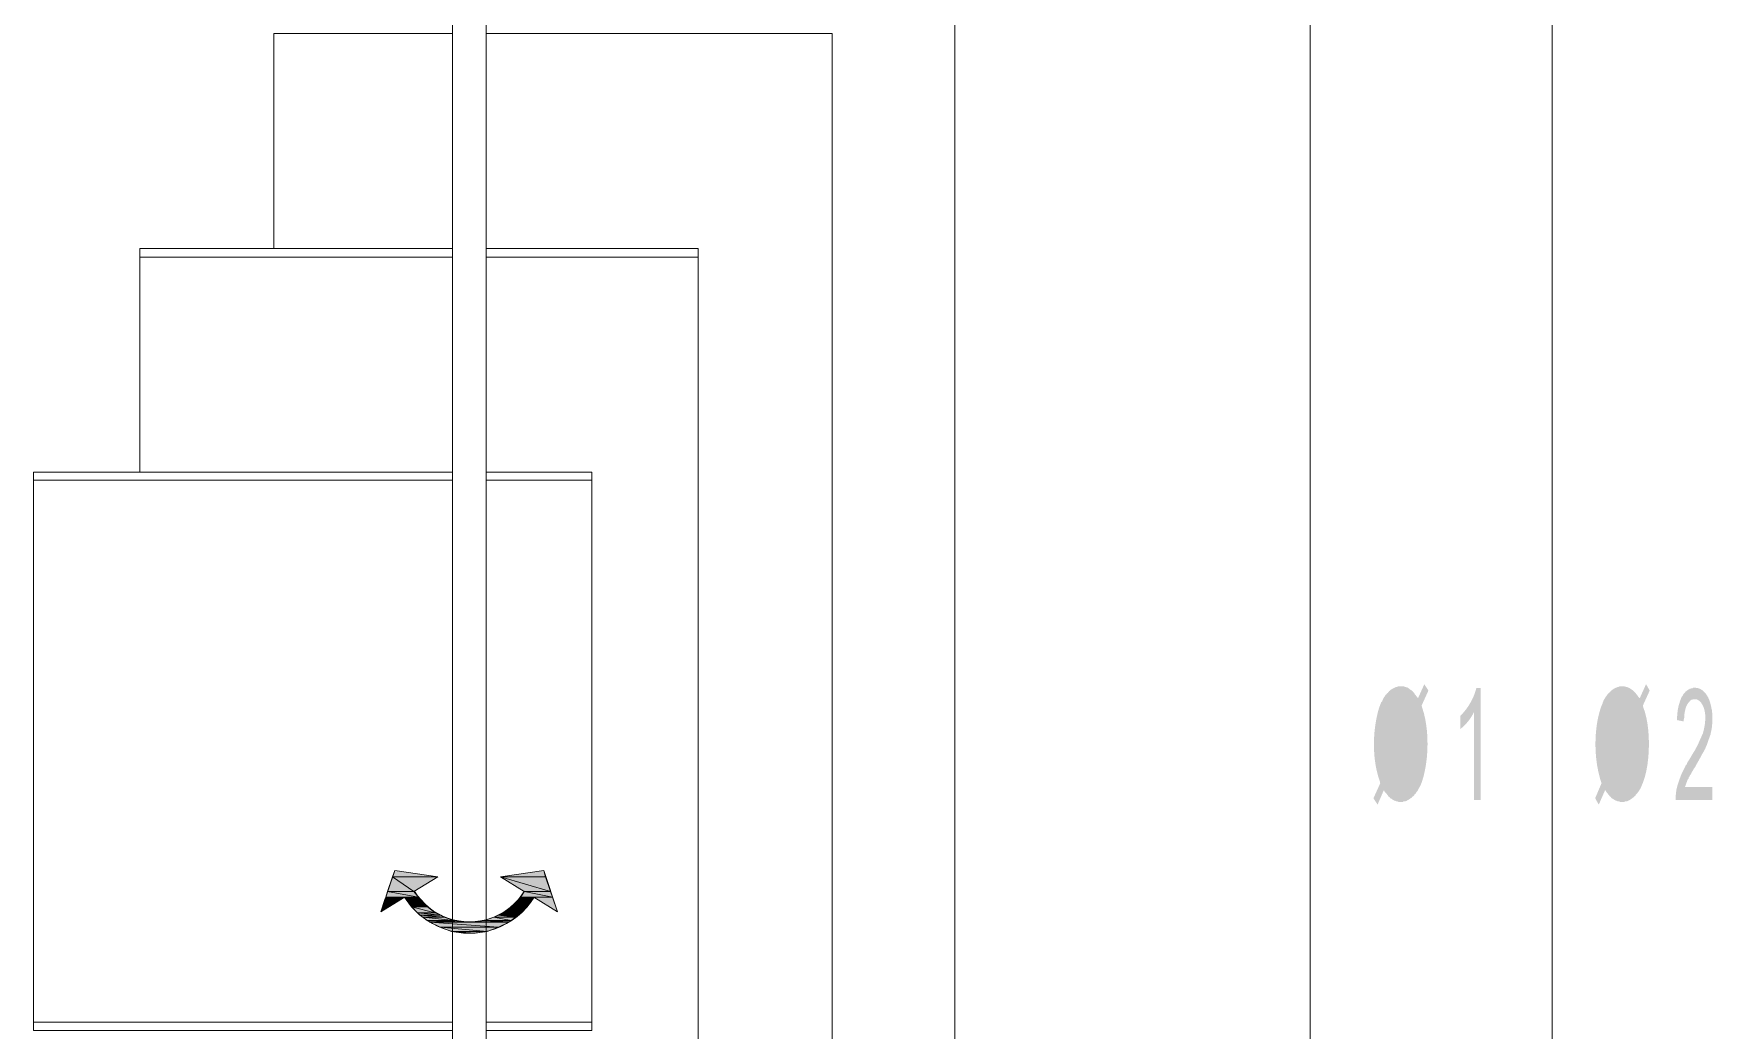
# Model space of a CAD drawing. Extents: x 0 to 239, y -13 to 260.
# Drawn here: x 100.5 to 186.3, y 158.6 to 209.5 of the extents above; entities that cross this region are included whole.
import ezdxf

# ---------------------------------------------------------------- set-up
doc = ezdxf.new("R2010")
doc.units = 0
doc.layers.add('FILL', color=8, linetype='Continuous')
doc.layers.add('GEOMETRY', color=7, linetype='Continuous')

msp = doc.modelspace()

# ---------------------------------------------------------------- hatches: boundary and pattern name
at = {"layer": 'FILL'}
for points in [[(171.236, 175.562), (171.56, 176.282), (171.769, 175.957), (171.421, 175.191), (171.445, 175.098), (171.533, 174.815), (171.604, 174.515), (171.658, 174.2), (171.696, 173.874), (171.718, 173.542), (171.724, 173.206), (171.714, 172.869), (171.689, 172.537), (171.65, 172.211), (171.595, 171.896), (171.527, 171.595), (171.445, 171.312), (171.421, 171.242), (171.398, 171.196), (171.375, 171.125), (171.351, 171.081), (171.329, 171.034), (171.282, 170.963), (171.258, 170.916), (171.236, 170.872), (171.212, 170.825), (171.166, 170.778), (171.142, 170.731), (171.119, 170.684), (171.073, 170.663), (171.049, 170.616), (171.004, 170.568), (170.98, 170.545), (170.933, 170.522), (170.91, 170.476), (170.864, 170.454), (170.84, 170.43), (170.795, 170.407), (170.772, 170.383), (170.724, 170.36), (170.677, 170.336), (170.655, 170.313), (170.609, 170.313), (170.585, 170.29), (170.492, 170.29), (170.468, 170.267), (170.237, 170.267), (170.191, 170.29), (170.121, 170.29), (170.097, 170.313), (170.05, 170.336), (170.005, 170.336), (169.982, 170.36), (169.934, 170.383), (169.912, 170.407), (169.888, 170.43), (169.841, 170.43), (169.819, 170.454), (169.796, 170.498), (169.749, 170.522), (169.725, 170.545), (169.703, 170.592), (169.657, 170.637), (169.632, 170.684), (169.587, 170.731), (169.54, 170.778), (169.516, 170.825), (169.494, 170.872), (169.169, 170.127), (168.96, 170.454), (169.307, 171.219), (169.285, 171.312), (169.191, 171.606), (169.114, 171.912), (169.056, 172.229), (169.015, 172.552), (168.991, 172.881), (168.984, 173.212), (168.992, 173.544), (169.016, 173.873), (169.056, 174.198), (169.11, 174.515), (169.178, 174.824), (169.26, 175.121), (169.285, 175.168), (169.307, 175.237), (169.331, 175.283), (169.355, 175.353), (169.401, 175.401), (169.424, 175.469), (169.448, 175.515), (169.469, 175.562), (169.494, 175.609), (169.54, 175.656), (169.564, 175.702), (169.587, 175.748), (169.632, 175.772), (169.657, 175.819), (169.703, 175.84), (169.725, 175.886), (169.754, 175.918), (169.784, 175.947), (169.815, 175.973), (169.846, 175.997), (169.879, 176.018), (169.912, 176.038), (169.945, 176.056), (169.98, 176.074), (170.014, 176.09), (170.05, 176.107), (170.085, 176.124), (170.121, 176.142), (170.167, 176.142), (170.191, 176.166), (170.539, 176.166), (170.562, 176.142), (170.609, 176.142), (170.632, 176.12), (170.677, 176.12), (170.724, 176.097), (170.748, 176.073), (170.795, 176.05), (170.817, 176.027), (170.84, 176.003), (170.886, 175.981), (170.91, 175.957), (170.957, 175.934), (170.98, 175.886), (171.004, 175.864), (171.049, 175.819), (171.073, 175.772), (171.119, 175.725), (171.142, 175.677), (171.189, 175.631), (171.212, 175.584)], [(174.441, 170.359), (174.091, 170.359), (174.091, 174.841), (174.069, 174.796), (174.028, 174.722), (173.985, 174.648), (173.938, 174.576), (173.89, 174.504), (173.839, 174.435), (173.785, 174.367), (173.729, 174.301), (173.671, 174.237), (173.611, 174.176), (173.549, 174.116), (173.485, 174.06), (173.419, 174.005), (173.396, 173.982), (173.396, 174.655), (173.489, 174.752), (173.578, 174.853), (173.664, 174.958), (173.745, 175.067), (173.822, 175.18), (173.894, 175.297), (173.961, 175.416), (174.023, 175.538), (174.079, 175.663), (174.129, 175.79), (174.172, 175.919), (174.209, 176.049), (174.232, 176.096), (174.441, 176.096), (174.441, 170.359)], [(182.57, 175.562), (182.894, 176.282), (183.081, 175.957), (182.732, 175.191), (182.755, 175.098), (182.844, 174.836), (182.916, 174.546), (182.972, 174.231), (183.011, 173.899), (183.034, 173.554), (183.041, 173.204), (183.032, 172.854), (183.007, 172.51), (182.967, 172.177), (182.912, 171.863), (182.841, 171.572), (182.755, 171.312), (182.732, 171.242), (182.709, 171.196), (182.685, 171.125), (182.662, 171.081), (182.65, 171.046), (182.633, 171.008), (182.612, 170.966), (182.588, 170.923), (182.562, 170.879), (182.534, 170.834), (182.504, 170.79), (182.474, 170.748), (182.444, 170.709), (182.415, 170.673), (182.387, 170.642), (182.361, 170.616), (182.338, 170.568), (182.291, 170.545), (182.27, 170.52), (182.243, 170.495), (182.213, 170.47), (182.18, 170.445), (182.145, 170.42), (182.107, 170.396), (182.069, 170.373), (182.032, 170.352), (181.994, 170.332), (181.959, 170.315), (181.926, 170.301), (181.896, 170.29), (181.826, 170.29), (181.78, 170.267), (181.571, 170.267), (181.525, 170.29), (181.455, 170.29), (181.409, 170.313), (181.362, 170.336), (181.339, 170.336), (181.292, 170.36), (181.268, 170.383), (181.222, 170.407), (181.199, 170.43), (181.175, 170.43), (181.13, 170.454), (181.106, 170.498), (181.084, 170.522), (181.037, 170.545), (181.012, 170.592), (180.966, 170.637), (180.944, 170.684), (180.897, 170.731), (180.874, 170.778), (180.828, 170.825), (180.804, 170.872), (180.478, 170.127), (180.293, 170.454), (180.619, 171.219), (180.527, 171.515), (180.451, 171.827), (180.39, 172.152), (180.346, 172.486), (180.319, 172.826), (180.307, 173.169), (180.313, 173.512), (180.335, 173.852), (180.374, 174.186), (180.43, 174.511), (180.503, 174.823), (180.594, 175.121), (180.619, 175.168), (180.641, 175.237), (180.665, 175.283), (180.687, 175.353), (180.702, 175.397), (180.72, 175.439), (180.74, 175.48), (180.762, 175.52), (180.786, 175.558), (180.81, 175.596), (180.836, 175.633), (180.862, 175.67), (180.889, 175.707), (180.915, 175.744), (180.941, 175.781), (180.966, 175.819), (181.012, 175.84), (181.037, 175.886), (181.084, 175.91), (181.106, 175.957), (181.153, 175.981), (181.175, 176.003), (181.222, 176.027), (181.246, 176.05), (181.292, 176.073), (181.339, 176.097), (181.362, 176.097), (181.409, 176.12), (181.43, 176.142), (181.477, 176.142), (181.525, 176.166), (181.547, 176.166), (181.648, 176.175), (181.745, 176.172), (181.836, 176.159), (181.923, 176.135), (182.006, 176.103), (182.084, 176.061), (182.158, 176.012), (182.229, 175.956), (182.296, 175.894), (182.359, 175.826), (182.419, 175.753), (182.476, 175.677), (182.5, 175.631), (182.546, 175.584)], [(186.286, 171.033), (186.286, 170.359), (184.405, 170.359), (184.405, 170.592), (184.427, 170.662), (184.426, 170.713), (184.43, 170.768), (184.438, 170.828), (184.449, 170.891), (184.463, 170.956), (184.479, 171.021), (184.497, 171.087), (184.516, 171.152), (184.535, 171.215), (184.554, 171.275), (184.573, 171.331), (184.59, 171.382), (184.614, 171.45), (184.637, 171.498), (184.659, 171.565), (184.679, 171.621), (184.698, 171.67), (184.716, 171.713), (184.734, 171.751), (184.752, 171.787), (184.77, 171.823), (184.79, 171.86), (184.811, 171.899), (184.835, 171.944), (184.862, 171.995), (184.892, 172.054), (184.916, 172.124), (184.962, 172.17), (184.985, 172.218), (185.008, 172.287), (185.041, 172.332), (185.074, 172.381), (185.106, 172.433), (185.139, 172.487), (185.172, 172.543), (185.204, 172.599), (185.237, 172.656), (185.27, 172.712), (185.303, 172.766), (185.336, 172.819), (185.369, 172.868), (185.403, 172.914), (185.426, 172.984), (185.449, 173.031), (185.471, 173.058), (185.493, 173.094), (185.516, 173.136), (185.54, 173.184), (185.563, 173.236), (185.587, 173.29), (185.61, 173.345), (185.634, 173.4), (185.658, 173.454), (185.681, 173.504), (185.704, 173.549), (185.727, 173.588), (185.727, 173.611), (185.751, 173.657), (185.751, 173.679), (185.798, 173.75), (185.821, 173.843), (185.852, 173.974), (185.879, 174.109), (185.901, 174.248), (185.916, 174.389), (185.924, 174.53), (185.922, 174.671), (185.91, 174.809), (185.885, 174.944), (185.847, 175.075), (185.793, 175.199), (185.723, 175.316), (185.636, 175.423), (185.589, 175.445), (185.566, 175.469), (185.518, 175.492), (185.473, 175.514), (185.309, 175.514), (185.264, 175.492), (185.218, 175.492), (185.194, 175.469), (185.147, 175.445), (185.124, 175.4), (185.1, 175.376), (185.054, 175.329), (185.02, 175.279), (184.99, 175.228), (184.965, 175.178), (184.944, 175.127), (184.926, 175.077), (184.911, 175.025), (184.898, 174.974), (184.887, 174.921), (184.876, 174.868), (184.866, 174.814), (184.856, 174.759), (184.846, 174.702), (184.846, 174.563), (184.822, 174.471), (184.822, 174.377), (184.474, 174.446), (184.474, 174.609), (184.498, 174.702), (184.498, 174.772), (184.502, 174.839), (184.509, 174.908), (184.519, 174.979), (184.533, 175.051), (184.548, 175.124), (184.566, 175.197), (184.586, 175.27), (184.608, 175.342), (184.631, 175.412), (184.655, 175.48), (184.68, 175.546), (184.706, 175.608), (184.728, 175.655), (184.753, 175.677), (184.776, 175.724), (184.8, 175.771), (184.822, 175.794), (184.869, 175.84), (184.892, 175.863), (184.916, 175.909), (184.962, 175.933), (184.985, 175.956), (185.031, 175.98), (185.054, 176.003), (185.1, 176.026), (185.124, 176.05), (185.171, 176.05), (185.218, 176.072), (185.264, 176.072), (185.287, 176.096), (185.417, 176.102), (185.538, 176.084), (185.65, 176.044), (185.753, 175.986), (185.845, 175.91), (185.928, 175.821), (186.001, 175.721), (186.065, 175.613), (186.118, 175.498), (186.161, 175.38), (186.194, 175.26), (186.216, 175.143), (186.239, 175.097), (186.239, 175.027), (186.262, 174.958), (186.262, 174.865), (186.286, 174.796), (186.287, 174.717), (186.287, 174.637), (186.287, 174.557), (186.286, 174.476), (186.284, 174.396), (186.28, 174.315), (186.275, 174.235), (186.268, 174.155), (186.259, 174.076), (186.247, 173.997), (186.233, 173.92), (186.216, 173.843), (186.193, 173.773), (186.193, 173.703), (186.169, 173.657), (186.146, 173.588), (186.123, 173.518), (186.099, 173.471), (186.077, 173.401), (186.053, 173.332), (186.03, 173.262), (186.007, 173.192), (185.984, 173.146), (185.961, 173.1), (185.936, 173.053), (185.936, 173.006), (185.914, 172.984), (185.89, 172.937), (185.867, 172.891), (185.845, 172.845), (185.798, 172.774), (185.766, 172.712), (185.734, 172.651), (185.701, 172.591), (185.668, 172.53), (185.635, 172.471), (185.602, 172.411), (185.569, 172.352), (185.535, 172.293), (185.502, 172.233), (185.469, 172.174), (185.436, 172.114), (185.403, 172.054), (185.357, 171.985), (185.309, 171.916), (185.287, 171.869), (185.241, 171.799), (185.218, 171.752), (185.194, 171.682), (185.147, 171.636), (185.124, 171.591), (185.1, 171.544), (185.078, 171.519), (185.079, 171.496), (185.079, 171.481), (185.076, 171.471), (185.071, 171.464), (185.064, 171.459), (185.056, 171.453), (185.047, 171.444), (185.036, 171.43), (185.024, 171.41), (185.012, 171.381), (184.998, 171.342), (184.985, 171.289), (184.962, 171.241), (184.937, 171.171), (184.916, 171.101), (184.892, 171.056), (184.892, 171.033), (186.286, 171.033)], [(171.004, 175.028), (170.957, 175.074), (170.933, 175.144), (170.886, 175.191), (170.864, 175.237), (170.853, 175.256), (170.84, 175.274), (170.826, 175.29), (170.811, 175.306), (170.795, 175.321), (170.779, 175.335), (170.762, 175.349), (170.745, 175.363), (170.728, 175.377), (170.711, 175.392), (170.694, 175.407), (170.677, 175.423), (170.655, 175.446), (170.609, 175.469), (170.585, 175.469), (170.539, 175.493), (170.515, 175.515), (170.237, 175.515), (170.214, 175.493), (170.167, 175.493), (170.121, 175.469), (170.097, 175.469), (170.05, 175.446), (170.028, 175.423), (169.982, 175.401), (169.958, 175.353), (169.912, 175.33), (169.888, 175.306), (169.865, 175.259), (169.819, 175.214), (169.796, 175.191), (169.772, 175.144), (169.725, 175.098), (169.703, 175.051), (169.679, 174.981), (169.657, 174.958), (169.632, 174.887), (169.61, 174.842), (169.587, 174.796), (169.528, 174.589), (169.478, 174.367), (169.438, 174.13), (169.408, 173.884), (169.387, 173.631), (169.376, 173.374), (169.375, 173.117), (169.383, 172.862), (169.402, 172.614), (169.43, 172.375), (169.468, 172.148), (169.516, 171.938), (169.54, 171.846), (169.564, 171.776)], [(182.314, 175.028), (182.291, 175.074), (182.245, 175.144), (182.22, 175.191), (182.174, 175.237), (182.151, 175.283), (182.129, 175.306), (182.082, 175.353), (182.057, 175.376), (182.036, 175.401), (182.011, 175.423), (181.966, 175.446), (181.942, 175.469), (181.896, 175.469), (181.873, 175.493), (181.826, 175.515), (181.571, 175.515), (181.525, 175.493), (181.501, 175.49), (181.477, 175.485), (181.453, 175.479), (181.43, 175.471), (181.407, 175.462), (181.385, 175.451), (181.364, 175.438), (181.343, 175.424), (181.323, 175.408), (181.304, 175.391), (181.285, 175.373), (181.268, 175.353), (181.246, 175.33), (181.199, 175.306), (181.175, 175.259), (181.153, 175.214), (181.106, 175.191), (181.084, 175.144), (181.059, 175.098), (181.012, 175.051), (180.99, 174.981), (180.966, 174.958), (180.944, 174.887), (180.944, 174.842), (180.921, 174.796), (180.855, 174.602), (180.802, 174.386), (180.76, 174.152), (180.729, 173.903), (180.709, 173.645), (180.699, 173.382), (180.699, 173.118), (180.709, 172.858), (180.727, 172.605), (180.753, 172.364), (180.787, 172.14), (180.828, 171.938), (180.85, 171.846), (180.874, 171.776)], [(171.166, 174.633), (169.725, 171.382), (169.749, 171.335), (169.796, 171.266), (169.819, 171.219), (169.865, 171.196), (169.888, 171.15), (169.912, 171.102), (169.958, 171.081), (169.982, 171.057), (170.005, 171.034), (170.028, 171.009), (170.075, 170.987), (170.088, 170.979), (170.105, 170.97), (170.124, 170.962), (170.146, 170.953), (170.17, 170.945), (170.195, 170.937), (170.221, 170.93), (170.246, 170.924), (170.27, 170.919), (170.293, 170.916), (170.313, 170.915), (170.33, 170.916), (170.468, 170.916), (170.493, 170.925), (170.517, 170.934), (170.539, 170.943), (170.561, 170.953), (170.582, 170.963), (170.602, 170.973), (170.622, 170.984), (170.642, 170.996), (170.662, 171.009), (170.682, 171.023), (170.703, 171.039), (170.724, 171.057), (170.772, 171.081), (170.795, 171.102), (170.817, 171.15), (170.864, 171.171), (170.886, 171.219), (170.91, 171.266), (170.957, 171.312), (170.98, 171.359), (171.004, 171.405), (171.027, 171.474), (171.049, 171.52), (171.073, 171.567), (171.096, 171.614), (171.167, 171.826), (171.225, 172.054), (171.269, 172.295), (171.302, 172.546), (171.322, 172.804), (171.332, 173.065), (171.331, 173.327), (171.32, 173.587), (171.3, 173.841), (171.271, 174.086), (171.234, 174.321), (171.189, 174.541), (171.166, 174.61), (171.166, 174.633)], [(182.476, 174.633), (181.037, 171.382), (181.084, 171.335), (181.106, 171.266), (181.153, 171.219), (181.175, 171.196), (181.199, 171.15), (181.246, 171.102), (181.268, 171.081), (181.292, 171.057), (181.316, 171.034), (181.339, 171.009), (181.384, 170.987), (181.43, 170.963), (181.455, 170.963), (181.501, 170.94), (181.525, 170.94), (181.571, 170.916), (181.803, 170.916), (181.826, 170.94), (181.873, 170.94), (181.885, 170.949), (181.899, 170.961), (181.916, 170.973), (181.934, 170.985), (181.953, 170.999), (181.974, 171.012), (181.994, 171.025), (182.014, 171.038), (182.034, 171.05), (182.052, 171.062), (182.068, 171.072), (182.082, 171.081), (182.105, 171.102), (182.151, 171.15), (182.18, 171.183), (182.203, 171.213), (182.223, 171.24), (182.24, 171.266), (182.254, 171.289), (182.267, 171.313), (182.279, 171.336), (182.292, 171.36), (182.305, 171.385), (182.321, 171.411), (182.339, 171.441), (182.361, 171.474), (182.383, 171.52), (182.407, 171.567), (182.407, 171.614), (182.429, 171.662), (182.493, 171.843), (182.546, 172.055), (182.587, 172.292), (182.618, 172.547), (182.637, 172.816), (182.646, 173.091), (182.645, 173.366), (182.635, 173.637), (182.614, 173.895), (182.585, 174.136), (182.547, 174.353), (182.5, 174.541), (182.5, 174.61), (182.476, 174.633)], [(118.932, 166.759), (118.817, 166.433), (121.138, 166.433)], [(126.549, 166.759), (124.343, 166.433), (126.644, 166.433)], [(118.467, 165.389), (120.139, 165.389), (118.561, 165.693)], [(118.56, 165.692), (119.908, 165.692), (118.817, 166.432)], [(120.139, 165.389), (118.561, 165.693), (119.908, 165.693)], [(119.908, 165.692), (118.817, 166.432), (121.138, 166.432)], [(125.551, 165.692), (126.899, 165.692), (124.343, 166.432)], [(126.899, 165.692), (124.343, 166.432), (126.643, 166.432)], [(125.342, 165.389), (126.992, 165.389), (125.551, 165.693)], [(126.992, 165.389), (125.551, 165.693), (126.899, 165.693)], [(118.213, 164.647), (118.422, 165.274)], [(118.213, 164.647), (118.422, 165.274), (119.234, 165.274)], [(118.422, 165.273), (119.234, 165.273), (118.468, 165.388)], [(119.234, 165.273), (118.468, 165.388), (119.421, 165.388)], [(119.512, 165.273), (120.233, 165.273), (119.42, 165.388)], [(120.233, 165.273), (119.42, 165.388), (120.139, 165.388)], [(119.792, 164.9), (120.582, 164.9), (119.513, 165.273)], [(120.582, 164.9), (119.513, 165.273), (120.233, 165.273)], [(120.093, 164.6), (120.999, 164.6), (119.791, 164.901)], [(120.999, 164.6), (119.791, 164.901), (120.605, 164.901)], [(120.605, 164.9), (119.792, 164.9)], [(120.605, 164.9), (119.792, 164.9)], [(124.461, 164.6), (125.389, 164.6), (124.878, 164.901)], [(124.878, 164.9), (125.691, 164.9), (125.25, 165.273)], [(125.389, 164.6), (124.878, 164.901), (125.691, 164.901)], [(124.878, 164.9), (125.691, 164.9), (124.878, 164.9)], [(125.25, 165.273), (125.947, 165.273), (125.343, 165.388)], [(125.691, 164.9), (125.25, 165.273), (125.947, 165.273)], [(125.947, 165.273), (125.343, 165.388), (126.04, 165.388)], [(127.248, 164.647), (126.04, 165.389)], [(127.248, 164.647), (126.04, 165.389), (126.992, 165.389)], [(120.21, 164.483), (121.278, 164.483), (120.094, 164.599)], [(121.278, 164.483), (120.094, 164.599), (121, 164.599)], [(120.373, 164.367), (121.464, 164.367), (120.21, 164.483)], [(121.464, 164.367), (120.21, 164.483), (121.278, 164.483)], [(120.582, 164.205), (121.975, 164.205), (120.373, 164.367)], [(121.975, 164.205), (120.373, 164.367), (121.464, 164.367)], [(120.698, 164.136), (122.486, 164.136), (120.582, 164.205)], [(122.486, 164.136), (120.582, 164.205), (121.974, 164.205)], [(120.72, 164.112), (124.761, 164.112), (120.698, 164.135)], [(124.761, 164.112), (120.698, 164.135), (124.785, 164.135)], [(121.255, 163.855), (124.227, 163.855), (120.72, 164.112)], [(124.227, 163.855), (120.72, 164.112), (124.761, 164.112)], [(122.997, 164.136), (124.786, 164.136), (123.508, 164.205)], [(123.508, 164.205), (124.878, 164.205), (123.996, 164.367)], [(124.786, 164.136), (123.508, 164.205), (124.878, 164.205)], [(123.996, 164.367), (125.111, 164.367), (124.205, 164.483)], [(124.878, 164.205), (123.996, 164.367), (125.112, 164.367)], [(124.205, 164.483), (125.25, 164.483), (124.461, 164.599)], [(125.111, 164.367), (124.205, 164.483), (125.25, 164.483)], [(125.25, 164.483), (124.461, 164.599), (125.389, 164.599)], [(121.836, 163.647), (123.648, 163.647), (121.256, 163.856)], [(123.648, 163.647), (121.256, 163.856), (124.229, 163.856)], [(122.44, 163.553), (123.043, 163.553), (121.836, 163.647)], [(123.043, 163.553), (121.836, 163.647), (123.648, 163.647)]]:
    msp.add_hatch(color=7, dxfattribs=at).paths.add_polyline_path(points)

# ---------------------------------------------------------------- linework, layer by layer
at = {"layer": 'GEOMETRY', "lineweight": 13}
for points in [[(178.088, 228.353), (178.088, 117.36)], [(165.732, 223.823), (165.732, 121.887)], [(121.882, 222.824), (121.882, 122.886)], [(123.6, 222.824), (123.6, 122.886)], [(147.569, 222.385), (147.569, 123.328)], [(112.754, 209.541), (121.882, 209.541)], [(112.754, 209.541), (112.754, 198.553)], [(123.6, 209.541), (141.298, 209.541)], [(141.298, 136.171), (141.298, 209.541)], [(105.904, 198.554), (121.882, 198.554)], [(105.904, 198.553), (105.904, 198.114)], [(123.6, 198.554), (134.447, 198.554)], [(134.447, 198.553), (134.447, 198.114)], [(105.904, 198.113), (121.882, 198.113)], [(105.904, 198.113), (105.904, 187.128)], [(123.6, 198.113), (134.447, 198.113)], [(134.447, 147.599), (134.447, 198.114)], [(100.467, 186.71), (100.467, 187.128)], [(100.467, 187.128), (121.882, 187.128)], [(123.6, 187.128), (129.012, 187.128)], [(129.012, 186.71), (129.012, 187.128)], [(100.467, 186.71), (121.882, 186.71)], [(123.6, 186.71), (129.012, 186.71)], [(129.012, 159.003), (129.012, 186.71)], [(119.421, 165.389), (118.213, 164.647), (118.933, 166.759), (121.139, 166.433)], [(126.04, 165.389), (127.248, 164.647), (126.55, 166.759), (124.344, 166.433)], [(121.138, 166.433), (119.908, 165.693)], [(119.934, 165.709), (120.095, 165.472), (120.273, 165.253), (120.468, 165.05), (120.678, 164.866), (120.902, 164.701), (121.139, 164.555), (121.387, 164.43), (121.645, 164.326), (121.912, 164.244), (122.187, 164.185), (122.467, 164.148), (122.752, 164.136), (123.038, 164.148), (123.319, 164.185), (123.593, 164.244), (123.86, 164.326), (124.119, 164.43), (124.367, 164.555), (124.604, 164.701), (124.828, 164.866), (125.038, 165.05), (125.233, 165.253), (125.411, 165.472), (125.571, 165.709)], [(124.343, 166.433), (125.551, 165.693)], [(119.441, 165.404), (119.629, 165.127), (119.839, 164.868), (120.067, 164.63), (120.314, 164.413), (120.578, 164.219), (120.856, 164.047), (121.148, 163.9), (121.452, 163.777), (121.766, 163.68), (122.088, 163.61), (122.418, 163.567), (122.753, 163.552), (123.088, 163.567), (123.418, 163.61), (123.741, 163.68), (124.055, 163.777), (124.358, 163.9), (124.65, 164.047), (124.929, 164.219), (125.192, 164.413), (125.439, 164.63), (125.668, 164.868), (125.877, 165.127), (126.065, 165.404)], [(100.467, 159.003), (100.467, 158.584)], [(100.467, 159.003), (121.882, 159.003)], [(123.6, 159.003), (129.012, 159.003)], [(129.012, 159.003), (129.012, 158.584)], [(100.467, 158.584), (121.882, 158.584)], [(100.467, 158.584), (121.882, 158.584)], [(123.6, 158.584), (129.012, 158.584)], [(123.6, 158.584), (129.012, 158.584)]]:
    msp.add_lwpolyline(points, dxfattribs=at)
for points in [[(100.467, 159.003), (100.467, 186.71), (100.467, 159.003)], [(118.932, 166.759), (118.817, 166.433), (121.138, 166.433), (118.932, 166.759)], [(126.549, 166.759), (124.343, 166.433), (126.644, 166.433), (126.549, 166.759)], [(118.467, 165.389), (120.139, 165.389), (118.561, 165.693), (118.467, 165.389)], [(118.56, 165.692), (119.908, 165.692), (118.817, 166.432), (118.56, 165.692)], [(120.139, 165.389), (118.56, 165.693), (119.908, 165.693), (120.139, 165.389)], [(119.908, 165.692), (118.817, 166.432), (121.138, 166.432), (119.908, 165.692)], [(125.551, 165.692), (126.899, 165.692), (124.343, 166.432), (125.551, 165.692)], [(126.899, 165.692), (124.343, 166.432), (126.643, 166.432), (126.899, 165.692)], [(125.342, 165.389), (126.992, 165.389), (125.551, 165.693), (125.342, 165.389)], [(126.992, 165.389), (125.552, 165.693), (126.899, 165.693), (126.992, 165.389)], [(118.213, 164.647), (118.422, 165.274), (118.213, 164.647)], [(118.213, 164.647), (118.422, 165.274), (119.234, 165.274), (118.213, 164.647)], [(118.422, 165.273), (119.234, 165.273), (118.468, 165.388), (118.422, 165.273)], [(119.234, 165.273), (118.467, 165.388), (119.421, 165.388), (119.234, 165.273)], [(119.512, 165.273), (120.233, 165.273), (119.42, 165.388), (119.512, 165.273)], [(120.233, 165.273), (119.421, 165.388), (120.139, 165.388), (120.233, 165.273)], [(119.792, 164.9), (120.582, 164.9), (119.513, 165.273), (119.792, 164.9)], [(120.582, 164.9), (119.513, 165.273), (120.233, 165.273), (120.582, 164.9)], [(120.093, 164.6), (120.999, 164.6), (119.791, 164.901), (120.093, 164.6)], [(121, 164.6), (119.792, 164.901), (120.605, 164.901), (121, 164.6)], [(120.605, 164.9), (119.792, 164.9), (120.605, 164.9)], [(120.605, 164.9), (119.792, 164.9), (120.605, 164.9)], [(124.461, 164.6), (125.389, 164.6), (124.878, 164.901), (124.461, 164.6)], [(125.388, 164.6), (124.877, 164.901), (125.691, 164.901), (125.388, 164.6)], [(124.878, 164.9), (125.691, 164.9), (125.25, 165.273), (124.878, 164.9)], [(124.878, 164.9), (125.691, 164.9), (124.878, 164.9)], [(125.691, 164.9), (124.878, 164.9), (125.691, 164.9)], [(125.25, 165.273), (125.947, 165.273), (125.343, 165.388), (125.25, 165.273)], [(125.691, 164.9), (125.25, 165.273), (125.947, 165.273), (125.691, 164.9)], [(125.947, 165.273), (125.343, 165.388), (126.04, 165.388), (125.947, 165.273)], [(127.248, 164.647), (126.04, 165.389), (127.248, 164.647)], [(127.248, 164.647), (126.04, 165.389), (126.992, 165.389), (127.248, 164.647)], [(121.278, 164.483), (120.093, 164.599), (121, 164.599), (121.278, 164.483)], [(120.21, 164.483), (121.278, 164.483), (120.094, 164.599), (120.21, 164.483)], [(120.373, 164.367), (121.464, 164.367), (120.21, 164.483), (120.373, 164.367)], [(121.464, 164.367), (120.21, 164.483), (121.278, 164.483), (121.464, 164.367)], [(121.974, 164.205), (120.372, 164.367), (121.463, 164.367), (121.974, 164.205)], [(120.582, 164.205), (121.975, 164.205), (120.373, 164.367), (120.582, 164.205)], [(120.698, 164.136), (122.486, 164.136), (120.582, 164.205), (120.698, 164.136)], [(122.486, 164.136), (120.582, 164.205), (121.974, 164.205), (122.486, 164.136)], [(120.72, 164.112), (124.761, 164.112), (120.698, 164.135), (120.72, 164.112)], [(124.761, 164.112), (120.698, 164.135), (124.785, 164.135), (124.761, 164.112)], [(121.255, 163.855), (124.227, 163.855), (120.72, 164.112), (121.255, 163.855)], [(124.227, 163.855), (120.72, 164.112), (124.761, 164.112), (124.227, 163.855)], [(122.997, 164.136), (124.786, 164.136), (123.508, 164.205), (122.997, 164.136)], [(123.508, 164.205), (124.878, 164.205), (123.996, 164.367), (123.508, 164.205)], [(124.786, 164.136), (123.508, 164.205), (124.878, 164.205), (124.786, 164.136)], [(123.996, 164.367), (125.111, 164.367), (124.205, 164.483), (123.996, 164.367)], [(124.878, 164.205), (123.996, 164.367), (125.111, 164.367), (124.878, 164.205)], [(124.205, 164.483), (125.25, 164.483), (124.461, 164.599), (124.205, 164.483)], [(125.111, 164.367), (124.205, 164.483), (125.25, 164.483), (125.111, 164.367)], [(125.25, 164.483), (124.461, 164.599), (125.389, 164.599), (125.25, 164.483)], [(123.648, 163.647), (121.255, 163.856), (124.228, 163.856), (123.648, 163.647)], [(121.836, 163.647), (123.648, 163.647), (121.256, 163.856), (121.836, 163.647)], [(122.44, 163.553), (123.043, 163.553), (121.836, 163.647), (122.44, 163.553)], [(123.043, 163.553), (121.836, 163.647), (123.648, 163.647), (123.043, 163.553)]]:
    msp.add_lwpolyline(points, close=True, dxfattribs=at)

doc.saveas('drawing.dxf')
